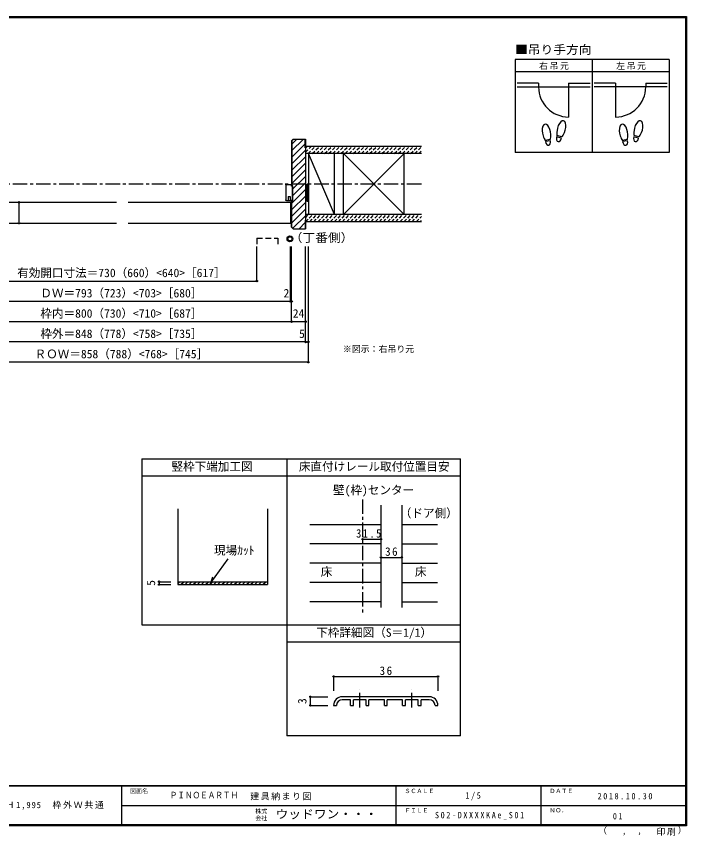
# Model space of a CAD drawing. Units: millimetres, scale not verified, with parts at other scales. Extents: x -973 to 977, y -718 to 696.
# Drawn here: x -180 to 977, y -718 to 696 of the extents above; entities that cross this region are included whole.
import ezdxf
from ezdxf.enums import TextEntityAlignment as Align

# ---------------------------------------------------------------- set-up
doc = ezdxf.new("R2010")
doc.units = ezdxf.units.MM
doc.header["$LTSCALE"] = 5
doc.header["$PDMODE"] = 32
doc.header["$PDSIZE"] = 2.5
for name, pattern in [('CHAIN1', [8, 5, -1, 1, -1]), ('DASHED1', [1.8, 1.2, -0.6]), ('DASHED2', [3, 2, -1])]:
    doc.linetypes.add(name, pattern=pattern)
for name, color, linetype in [('0-0_補助線', 7, 'Continuous'), ('0-1_通り芯', 4, 'CHAIN1'), ('0-3_仕上', 7, 'Continuous'), ('0-4_枠', 3, 'Continuous'), ('0-6_扉', 6, 'Continuous'), ('0-7_金物', 7, 'Continuous'), ('0-8_戸当', 3, 'Continuous'), ('0-A_文字', 7, 'Continuous'), ('0-B_寸法', 7, 'Continuous'), ('0-C_ﾊｯﾁ', 4, 'DASHED1'), ('7-1_通り芯', 4, 'CHAIN1'), ('7-7_金物', 7, 'Continuous'), ('7-B_寸法', 4, 'Continuous'), ('F-0_補助線', 7, 'Continuous'), ('F-1_通り芯', 6, 'Continuous'), ('F-A_文字', 7, 'Continuous')]:
    doc.layers.add(name, color=color, linetype=linetype)
doc.styles.add('HG明朝B', font='')
doc.styles.add('ＭＳ ゴシック', font='')
doc.styles.get('HG明朝B').set_extended_font_data('HG明朝B')
doc.styles.get('ＭＳ ゴシック').set_extended_font_data('MS Gothic')

# ---------------------------------------------------------------- blocks, each defined once
blk = doc.blocks.new('02')
at = {"layer": '0-0_補助線'}
for p, q in [((-4.998, -10.239), (-4.998, 14.761)), ((5.802, 17.761), (-3.198, 17.761)), ((6.802, 16.761), (6.802, -9.239)), ((-4.998, -10.239), (-0.698, -10.239)), ((2.702, -3.239), (2.702, -10.239)), ((5.802, -10.239), (2.702, -10.239)), ((5.002, -10.239), (4.402, -10.839))]:
    blk.add_line(p, q, dxfattribs=at)
for points in [[(-4.998, 14.761), (-3.198, 14.761), (-3.198, 17.761)], [(-3.469, -10.239), (-2.869, -10.839), (4.402, -10.839)], [(2.702, -3.239), (-0.698, -3.239), (-0.698, -10.239)]]:
    blk.add_lwpolyline(points, dxfattribs=at)
for centre, start, end in [((5.802, 16.761), 0, 90), ((5.802, -9.239), 270, 0)]:
    blk.add_arc(centre, 1, start, end, dxfattribs=at)

msp = doc.modelspace()

# ---------------------------------------------------------------- linework, layer by layer
at = {"layer": '0-0_補助線', "color": 3}
for p, q in [((297.42, 403.504), (295.153, 403.504)), ((297.42, 377.504), (297.42, 403.504)), ((295.153, 377.504), (297.42, 377.504))]:
    msp.add_line(p, q, dxfattribs=at)
at = {"layer": '0-0_補助線'}
for p, q in [((320.129, 400.5), (319.153, 400.5)), ((322.129, 401.5), (320.129, 401.5)), ((320.129, 381.5), (320.129, 401.5)), ((322.129, 376.5), (322.129, 406.5)), ((324.129, 406.5), (322.129, 406.5)), ((324.129, 376.5), (324.129, 406.5)), ((320.129, 382.5), (319.153, 382.5)), ((322.129, 381.5), (320.129, 381.5)), ((324.129, 376.5), (322.129, 376.5))]:
    msp.add_line(p, q, dxfattribs=at)
at = {"layer": '0-1_通り芯'}
for p, q in [((519.153, 406.5), (-515.847, 406.5)), ((417.629, -137.667), (417.629, -334.173))]:
    msp.add_line(p, q, dxfattribs=at)
at = {"layer": '0-3_仕上', "color": 2}
for p, q in [((519.153, 471.5), (319.153, 471.5)), ((519.153, 459), (319.153, 459)), ((519.153, 354), (319.153, 354)), ((519.153, 341.5), (319.153, 341.5))]:
    msp.add_line(p, q, dxfattribs=at)
at = {"layer": '0-3_仕上'}
for p, q in [((369.129, 354), (324.129, 459)), ((384.537, 459), (489.537, 354)), ((384.537, 354), (489.537, 459))]:
    msp.add_line(p, q, dxfattribs=at)
at = {"layer": '0-3_仕上', "color": 3}
for p, q in [((324.129, 459), (324.129, 354)), ((369.129, 354), (369.129, 459)), ((384.537, 354), (384.537, 459)), ((489.537, 354), (489.537, 459))]:
    msp.add_line(p, q, dxfattribs=at)
at = {"layer": '0-3_仕上', "color": 4}
for p, q in [((326.653, -180.968), (449.129, -180.968)), ((485.129, -180.968), (546.653, -180.968)), ((449.129, -214.269), (326.653, -214.269)), ((485.129, -214.269), (546.653, -214.269)), ((449.129, -247.571), (326.653, -247.571)), ((485.129, -247.571), (546.653, -247.571)), ((449.129, -280.872), (326.653, -280.872)), ((485.129, -280.872), (546.653, -280.872)), ((449.129, -314.173), (326.653, -314.173)), ((485.129, -314.173), (546.653, -314.173))]:
    msp.add_line(p, q, dxfattribs=at)
at = {"layer": '0-4_枠'}
for p, q in [((298.189, 483.5), (295.653, 480.964)), ((295.653, 480.964), (295.653, 403.504)), ((297.981, 484), (319.153, 484)), ((318.653, 483.5), (298.189, 483.5)), ((318.653, 469), (318.653, 483.5)), ((319.153, 484), (319.153, 329)), ((318.653, 469), (319.153, 469)), ((295.153, 331.828), (295.153, 377.504)), ((295.653, 332.036), (295.653, 377.504)), ((318.653, 344), (318.653, 329.5)), ((318.653, 344), (319.153, 344)), ((297.981, 329), (295.153, 331.828)), ((298.189, 329.5), (295.653, 332.036)), ((297.981, 329), (319.153, 329)), ((298.189, 329.5), (318.653, 329.5)), ((98.624, -154.06), (98.624, -284.646)), ((253.624, -154.06), (253.624, -284.646)), ((449.129, -147.667), (449.129, -324.173)), ((485.129, -147.667), (485.129, -324.173)), ((98.624, -279.646), (253.624, -279.646)), ((98.624, -284.646), (253.624, -284.646))]:
    msp.add_line(p, q, dxfattribs=at)
msp.add_lwpolyline([(297.981, 484), (295.153, 481.172), (295.153, 404.5)], dxfattribs=at)
at = {"layer": '0-6_扉'}
for p, q in [((-286.847, 375), (-6.847, 375)), ((13.153, 375), (293.153, 375)), ((293.153, 375), (293.153, 339)), ((-286.847, 339), (-6.847, 339)), ((13.153, 339), (293.153, 339))]:
    msp.add_line(p, q, dxfattribs=at)
at = {"layer": '0-6_扉', "linetype": 'DASHED2'}
for p, q in [((235.158, 312.908), (271.158, 312.908)), ((235.158, 312.908), (235.158, 299)), ((271.158, 312.908), (271.158, 299))]:
    msp.add_line(p, q, dxfattribs=at)
at = {"layer": '0-7_金物'}
for radius in [5, 3.5]:
    msp.add_circle((292.202, 311.957), radius, dxfattribs=at)
at = {"layer": '0-8_戸当', "color": 2}
for p, q in [((721.239, 580.308), (684.139, 580.308)), ((721.239, 580.308), (721.239, 574.008)), ((773.039, 580.308), (810.139, 580.308)), ((773.039, 580.308), (773.039, 522.208)), ((854.239, 580.308), (817.139, 580.308)), ((854.239, 580.308), (854.239, 522.208)), ((906.039, 580.308), (943.139, 580.308)), ((906.039, 580.308), (906.039, 574.008)), ((684.139, 574.008), (810.139, 574.008)), ((943.139, 574.008), (817.139, 574.008))]:
    msp.add_line(p, q, dxfattribs=at)
at = {"layer": '0-8_戸当'}
for p, q in [((741.457, 483.378), (732.811, 481.853)), ((741.822, 481.31), (733.175, 479.785)), ((760.924, 485.706), (752.444, 487.978)), ((761.468, 487.735), (752.987, 490.007)), ((874.457, 483.378), (865.811, 481.853)), ((874.822, 481.31), (866.175, 479.785)), ((893.924, 485.706), (885.444, 487.978)), ((894.468, 487.735), (885.987, 490.007))]:
    msp.add_line(p, q, dxfattribs=at)
at = {"layer": '0-8_戸当', "color": 2}
for centre, start, end in [((773.039, 574.008), 180, 270), ((854.239, 574.008), 270, 0)]:
    msp.add_arc(centre, 51.8, start, end, dxfattribs=at)
at = {"layer": '0-8_戸当'}
for centre, major_axis, ratio, start_param, end_param in [((734.795, 495.877), (-2.445, 13.867), 0.5, 4.34059143, 8.22577918), ((760.713, 501.878), (3.644, 13.601), 0.5, 4.34059143, 8.22577918), ((867.795, 495.877), (-2.445, 13.867), 0.5, 4.34059143, 8.22577918), ((893.713, 501.878), (3.644, 13.601), 0.5, 4.34059143, 8.22577918), ((760.609, 501.489), (4.416, 16.48), 0.4, 1.85063327, 2.44287679), ((760.609, 501.489), (4.416, 16.48), 0.4, 3.84030852, 4.43255203), ((893.609, 501.489), (4.416, 16.48), 0.4, 1.85063327, 2.44287679), ((893.609, 501.489), (4.416, 16.48), 0.4, 3.84030852, 4.43255203), ((734.865, 495.481), (-2.963, 16.802), 0.4, 1.85063327, 2.44287679), ((737.498, 480.548), (-1.27, 7.205), 0.6, 1.57079633, 4.71238898), ((734.865, 495.481), (-2.963, 16.802), 0.4, 3.84030852, 4.43255203), ((756.684, 486.842), (1.894, 7.067), 0.6, 1.57079633, 4.71238898), ((867.865, 495.481), (-2.963, 16.802), 0.4, 1.85063327, 2.44287679), ((870.498, 480.548), (-1.27, 7.205), 0.6, 1.57079633, 4.71238898), ((867.865, 495.481), (-2.963, 16.802), 0.4, 3.84030852, 4.43255203), ((889.684, 486.842), (1.894, 7.067), 0.6, 1.57079633, 4.71238898)]:
    msp.add_ellipse(centre, major_axis=major_axis, ratio=ratio, start_param=start_param, end_param=end_param, dxfattribs=at)
at = {"layer": '0-A_文字', "color": 3}
for p, q in [((680.639, 621.667), (680.639, 460.667)), ((946.639, 621.667), (680.639, 621.667)), ((813.639, 621.667), (813.639, 460.667)), ((680.639, 600.667), (946.639, 600.667)), ((36.653, -67.667), (36.653, -354.173)), ((36.653, -67.667), (586.653, -67.667)), ((286.653, -67.667), (286.653, -545.667)), ((586.653, -545.667), (586.653, -67.667)), ((586.653, -97.667), (36.653, -97.667)), ((36.653, -354.173), (586.653, -354.173)), ((586.653, -384.173), (286.653, -384.173)), ((586.653, -545.667), (286.653, -545.667))]:
    msp.add_line(p, q, dxfattribs=at)
at = {"layer": '0-A_文字'}
for q in [(185.512, -240.29), (159.506, -271.143)]:
    msp.add_line((155.759, -281.45), q, dxfattribs=at)
at = {"layer": '0-A_文字', "color": 3}
msp.add_lwpolyline([(946.639, 621.667), (946.639, 460.667), (680.639, 460.667)], dxfattribs=at)
at = {"layer": '0-B_寸法', "color": 4}
for p, q in [((-175.191, 375), (-175.191, 339)), ((235.158, 239), (235.158, 299)), ((293.153, 204), (293.153, 299)), ((295.153, 169), (295.153, 299)), ((319.153, 134), (319.153, 299)), ((324.153, 99), (324.153, 299)), ((-281.847, 239), (235.158, 239)), ((295.153, 204), (-291.847, 204)), ((319.153, 169), (-315.847, 169)), ((319.153, 134), (-315.847, 134)), ((319.153, 134), (324.153, 134)), ((324.153, 99), (-320.847, 99)), ((417.629, -206.357), (449.129, -206.357)), ((449.129, -237.742), (485.129, -237.742)), ((66.566, -279.646), (66.566, -284.646)), ((66.566, -279.646), (86.566, -279.646)), ((66.566, -284.646), (86.566, -284.646))]:
    msp.add_line(p, q, dxfattribs=at)
at = {"layer": '0-B_寸法'}
for p in [(-175.191, 375), (-175.191, 339), (235.158, 239), (293.153, 204), (295.153, 204), (295.153, 169), (319.153, 169), (319.153, 134), (324.153, 134), (324.153, 99), (417.629, -206.357), (449.129, -206.357), (449.129, -237.742), (485.129, -237.742), (66.566, -279.646), (66.566, -284.646)]:
    msp.add_point(p, dxfattribs=at)
at = {"layer": '0-C_ﾊｯﾁ', "linetype": 'Continuous'}
for p, q in [((314.986, 483.5), (295.653, 464.166)), ((303.673, 483.5), (295.653, 475.48)), ((318.653, 475.853), (295.653, 452.853)), ((319.153, 465.039), (295.653, 441.539)), ((319.153, 453.726), (295.653, 430.225)), ((319.153, 442.412), (295.653, 418.912)), ((319.153, 431.098), (295.653, 407.598)), ((319.153, 419.784), (297.42, 398.051)), ((319.153, 397.157), (295.653, 373.657)), ((319.153, 408.47), (297.42, 386.737)), ((319.153, 385.843), (295.653, 362.343)), ((319.153, 374.529), (295.653, 351.029)), ((319.153, 363.216), (295.653, 339.716)), ((319.153, 351.902), (297.47, 330.219)), ((318.653, 340.088), (308.065, 329.5))]:
    msp.add_line(p, q, dxfattribs=at)
at = {"layer": '0-C_ﾊｯﾁ'}
for p, q in [((319.153, 461.53), (329.123, 471.5)), ((319.153, 468.601), (322.052, 471.5)), ((323.694, 459), (336.194, 471.5)), ((330.765, 459), (343.265, 471.5)), ((337.836, 459), (350.336, 471.5)), ((344.908, 459), (357.408, 471.5)), ((351.979, 459), (364.479, 471.5)), ((359.05, 459), (371.55, 471.5)), ((366.121, 459), (378.621, 471.5)), ((373.192, 459), (385.692, 471.5)), ((380.263, 459), (392.763, 471.5)), ((387.334, 459), (399.834, 471.5)), ((394.405, 459), (406.905, 471.5)), ((401.476, 459), (412.318, 469.841)), ((408.547, 459), (421.047, 471.5)), ((415.618, 459), (428.118, 471.5)), ((422.689, 459), (435.189, 471.5)), ((429.76, 459), (442.26, 471.5)), ((436.831, 459), (449.331, 471.5)), ((443.902, 459), (456.402, 471.5)), ((450.974, 459), (463.474, 471.5)), ((458.045, 459), (470.545, 471.5)), ((465.116, 459), (477.616, 471.5)), ((472.187, 459), (484.687, 471.5)), ((479.258, 459), (491.758, 471.5)), ((486.329, 459), (498.829, 471.5)), ((493.4, 459), (505.9, 471.5)), ((500.471, 459), (512.971, 471.5)), ((507.542, 459), (519.153, 470.611)), ((514.613, 459), (519.153, 463.54)), ((319.153, 348.393), (324.76, 354)), ((319.242, 341.411), (331.831, 354)), ((326.402, 341.5), (338.902, 354)), ((333.474, 341.5), (345.974, 354)), ((340.545, 341.5), (353.045, 354)), ((347.616, 341.5), (360.116, 354)), ((354.687, 341.5), (367.187, 354)), ((361.758, 341.5), (374.258, 354)), ((368.829, 341.5), (381.329, 354)), ((375.9, 341.5), (388.4, 354)), ((382.971, 341.5), (395.471, 354)), ((390.042, 341.5), (402.542, 354)), ((397.113, 341.5), (409.613, 354)), ((404.184, 341.5), (416.684, 354)), ((411.255, 341.5), (423.755, 354)), ((418.326, 341.5), (430.826, 354)), ((425.397, 341.5), (437.897, 354)), ((432.469, 341.5), (444.969, 354)), ((439.54, 341.5), (452.04, 354)), ((446.611, 341.5), (459.111, 354)), ((453.682, 341.5), (466.182, 354)), ((460.753, 341.5), (473.253, 354)), ((467.824, 341.5), (480.324, 354)), ((474.895, 341.5), (487.395, 354)), ((481.966, 341.5), (494.466, 354)), ((489.037, 341.5), (501.537, 354)), ((496.108, 341.5), (508.608, 354)), ((503.179, 341.5), (515.679, 354)), ((510.25, 341.5), (519.153, 350.403)), ((517.321, 341.5), (519.153, 343.332)), ((98.624, -283.219), (102.197, -279.646)), ((104.268, -284.646), (109.268, -279.646)), ((111.339, -284.646), (116.339, -279.646)), ((118.41, -284.646), (123.41, -279.646)), ((125.481, -284.646), (130.481, -279.646)), ((132.552, -284.646), (137.552, -279.646)), ((139.623, -284.646), (144.623, -279.646)), ((146.695, -284.646), (151.695, -279.646)), ((153.766, -284.646), (158.766, -279.646)), ((160.837, -284.646), (165.837, -279.646)), ((167.908, -284.646), (172.908, -279.646)), ((174.979, -284.646), (179.979, -279.646)), ((182.05, -284.646), (187.05, -279.646)), ((189.121, -284.646), (194.121, -279.646)), ((196.192, -284.646), (201.192, -279.646)), ((203.263, -284.646), (208.263, -279.646)), ((210.334, -284.646), (215.334, -279.646)), ((217.405, -284.646), (222.405, -279.646)), ((224.476, -284.646), (229.476, -279.646)), ((231.547, -284.646), (236.547, -279.646)), ((238.618, -284.646), (243.618, -279.646)), ((245.689, -284.646), (250.689, -279.646)), ((252.761, -284.646), (253.624, -283.783))]:
    msp.add_line(p, q, dxfattribs=at)
at = {"layer": '7-1_通り芯'}
for p, q in [((412.644, -496.531), (412.644, -466)), ((502.644, -496.531), (502.644, -466))]:
    msp.add_line(p, q, dxfattribs=at)
at = {"layer": '7-7_金物'}
for p, q in [((532.644, -478.232), (382.644, -478.232)), ((367.644, -493.232), (372.644, -493.232)), ((396.644, -483.232), (382.644, -483.232)), ((396.644, -493.232), (396.644, -483.232)), ((396.644, -493.232), (401.644, -493.232)), ((423.644, -483.232), (401.644, -483.232)), ((401.644, -493.232), (401.644, -483.232)), ((423.644, -493.232), (423.644, -483.232)), ((423.644, -493.232), (428.644, -493.232)), ((455.144, -483.232), (428.644, -483.232)), ((428.644, -493.232), (428.644, -483.232)), ((455.144, -493.232), (455.144, -483.232)), ((455.144, -493.232), (460.144, -493.232)), ((486.644, -483.232), (460.144, -483.232)), ((460.144, -493.232), (460.144, -483.232)), ((486.644, -493.232), (486.644, -483.232)), ((486.644, -493.232), (491.644, -493.232)), ((513.644, -483.232), (491.644, -483.232)), ((491.644, -493.232), (491.644, -483.232)), ((513.644, -493.232), (513.644, -483.232)), ((513.644, -493.232), (518.644, -493.232)), ((532.644, -483.232), (518.644, -483.232)), ((518.644, -493.232), (518.644, -483.232)), ((542.644, -493.232), (547.644, -493.232))]:
    msp.add_line(p, q, dxfattribs=at)
for centre, radius, start, end in [((382.644, -493.232), 15, 90, 180), ((532.644, -493.232), 15, 0, 90), ((382.644, -493.232), 10, 90, 180), ((532.644, -493.232), 10, 0, 90)]:
    msp.add_arc(centre, radius, start, end, dxfattribs=at)
at = {"layer": '7-B_寸法'}
for p, q in [((367.644, -443.232), (367.644, -468.232)), ((367.644, -443.232), (547.644, -443.232)), ((547.644, -443.232), (547.644, -468.232)), ((327.644, -478.232), (357.644, -478.232)), ((327.644, -493.232), (327.644, -478.232)), ((327.644, -493.232), (357.644, -493.232))]:
    msp.add_line(p, q, dxfattribs=at)
at = {"layer": '7-B_寸法', "color": 7}
for p in [(367.644, -443.232), (547.644, -443.232), (327.644, -478.232), (327.644, -493.232)]:
    msp.add_point(p, dxfattribs=at)
at = {"layer": 'F-1_通り芯'}
for p, q in [((-973.347, 695.833), (976.653, 695.833)), ((-973.347, 695), (976.653, 695)), ((-973.347, 694.167), (976.653, 694.167)), ((974.986, 695.833), (974.986, -700.833)), ((975.82, 695.833), (975.82, -700.833)), ((976.653, 695.833), (976.653, -700.833)), ((976.653, -631.667), (-973.347, -631.667)), ((976.653, -632.5), (-973.347, -632.5)), ((1.653, -632.5), (1.653, -699.167)), ((474.986, -632.5), (474.986, -699.167)), ((724.986, -632.5), (724.986, -699.167)), ((1.653, -665.833), (974.986, -665.834)), ((976.653, -699.167), (-973.347, -699.167)), ((976.653, -700), (-973.347, -700)), ((976.653, -700.833), (-973.347, -700.833))]:
    msp.add_line(p, q, dxfattribs=at)

# ---------------------------------------------------------------- block references
at = {"layer": '0-0_補助線', "xscale": -1}
msp.add_blockref('02', (291.955, 388.243), dxfattribs=at)

# ---------------------------------------------------------------- texts
at = {"layer": '0-A_文字', "style": 'ＭＳ ゴシック', "width": 1.1}
for s, p in [('■吊り手方向', (680.639, 626.667)), ('（丁番側）', (291.835, 302.105))]:
    msp.add_text(s, height=14.66, dxfattribs=at).set_placement(p, align=Align.BOTTOM_LEFT)
at = {"layer": '0-A_文字', "style": 'ＭＳ ゴシック'}
for s, height, p in [('※図示：右吊り元', 11, (383.505, 112.999)), ('竪枠下端加工図', 14.66, (87.903, -92.667)), ('床直付けレール取付位置目安', 14.66, (307.644, -92.667)), ('壁(枠)センター', 14.66, (366.653, -133.258)), ('（ドア側）', 14.66, (481.884, -173.061)), ('現場ｶｯﾄ', 14.66, (161.21, -237.294)), ('床', 14.66, (345.403, -274.221)), ('床', 14.66, (507.903, -274.221)), ('下枠詳細図（S＝1/1）', 14.66, (337.644, -379.173))]:
    msp.add_text(s, height=height, dxfattribs=at).set_placement(p, align=Align.BOTTOM_LEFT)
at = {"layer": '0-A_文字', "char_height": 11, "attachment_point": 7, "style": 'ＭＳ ゴシック'}
for s, insert in [('\\T1.17;右吊元', (722.139, 603.667)), ('\\T1.17;左吊元', (855.139, 603.667))]:
    msp.add_mtext(s, dxfattribs=dict(at, insert=insert))
at = {"layer": '0-B_寸法', "style": 'ＭＳ ゴシック'}
for s, p in [('有効開口寸法＝730（660）<640>［617］', (-178.347, 241.5)), ('ＤＷ＝793（723）<703>［680］', (-138.347, 206.5)), ('2', (281.257, 206.5)), ('枠内＝800（730）<710>［687］', (-138.347, 171.5)), ('24', (297.153, 171.5)), ('枠外＝848（778）<758>［735］', (-138.347, 136.5)), ('5', (308.039, 136.5)), ('ＲＯＷ＝858（788）<768>［745］', (-148.347, 101.5))]:
    msp.add_text(s, height=14.66, dxfattribs=at).set_placement(p, align=Align.BOTTOM_LEFT)
msp.add_text('5', height=14.66, rotation=90, dxfattribs=at).set_placement((64.066, -286.751), align=Align.BOTTOM_LEFT)
at = {"layer": '0-B_寸法', "char_height": 14.66, "attachment_point": 7, "style": 'ＭＳ ゴシック'}
for s, insert in [('\\T1.28;\\W0.9;31.5', (406.446, -203.857)), ('\\T1.27;\\W0.95;36', (456.504, -235.242))]:
    msp.add_mtext(s, dxfattribs=dict(at, insert=insert))
at = {"layer": '7-B_寸法', "color": 7, "style": 'ＭＳ ゴシック'}
msp.add_text('3', height=14.66, rotation=90, dxfattribs=at).set_placement((325.144, -490.732), align=Align.BOTTOM_LEFT)
at = {"layer": '7-B_寸法', "color": 7, "insert": (447.019, -440.732), "char_height": 14.66, "attachment_point": 7, "style": 'ＭＳ ゴシック'}
msp.add_mtext('\\T1.27;\\W0.95;36', dxfattribs=at)
at = {"layer": 'F-0_補助線', "style": 'HG明朝B', "width": 0.85}
msp.add_text('ＰＩＮＯＥＡＲＴＨ', height=11, dxfattribs=at).set_placement((84.986, -656.798), align=Align.BOTTOM_LEFT)
at = {"layer": 'F-0_補助線', "insert": (223.834, -656.798), "char_height": 11, "attachment_point": 7, "style": 'ＭＳ ゴシック'}
msp.add_mtext('\\T1.17;建具納まり図', dxfattribs=at)
at = {"layer": 'F-A_文字', "style": 'ＭＳ ゴシック'}
for s, height, p in [('図面名', 7.331, (16.653, -646.667)), ('ＳＣＡＬＥ', 7.331, (489.986, -646.667)), ('ＤＡＴＥ', 7.331, (739.986, -646.667)), ('株式', 7.331, (232.486, -681.5)), ('ＦＩＬＥ', 7.331, (489.986, -680)), ('ＮＯ．', 7.331, (739.986, -680.001)), ('会社', 7.331, (232.486, -693.5)), ('（', 11, (823.992, -718.052)), ('）', 11, (961.387, -717.355)), (',', 11, (865.199, -718.052)), (',', 11, (891.686, -717.588))]:
    msp.add_text(s, height=height, dxfattribs=at).set_placement(p, align=Align.BOTTOM_LEFT)
at = {"layer": 'F-A_文字', "style": 'ＭＳ ゴシック', "width": 1.1}
msp.add_text('ウッドワン・・・', height=14.66, dxfattribs=at).set_placement((267.486, -692.5), align=Align.BOTTOM_LEFT)
at = {"layer": 'F-A_文字', "char_height": 11, "attachment_point": 7, "style": 'ＭＳ ゴシック'}
for s, insert in [('\\T1.38;\\W0.9;1/5', (594.986, -656.667)), ('\\T1.39;\\W0.85;2018.10.30', (823.111, -655.417)), ('\\T1.19;ピノアース\u3000シングルドア\u3000固定枠155\u3000気密\u3000床直付けレール(アルミ)\u3000ドアＨ1,995\u3000枠外Ｗ共通', (-847.938, -673.333)), ('\\T1.4;\\W0.85;S02-DXXXXKAe_S01', (542.486, -690.001)), ('\\T1.36;\\W0.9;01', (849.361, -690.001)), ('\\T1.17;印刷', (924.678, -717.82))]:
    msp.add_mtext(s, dxfattribs=dict(at, insert=insert))

doc.saveas('drawing.dxf')
